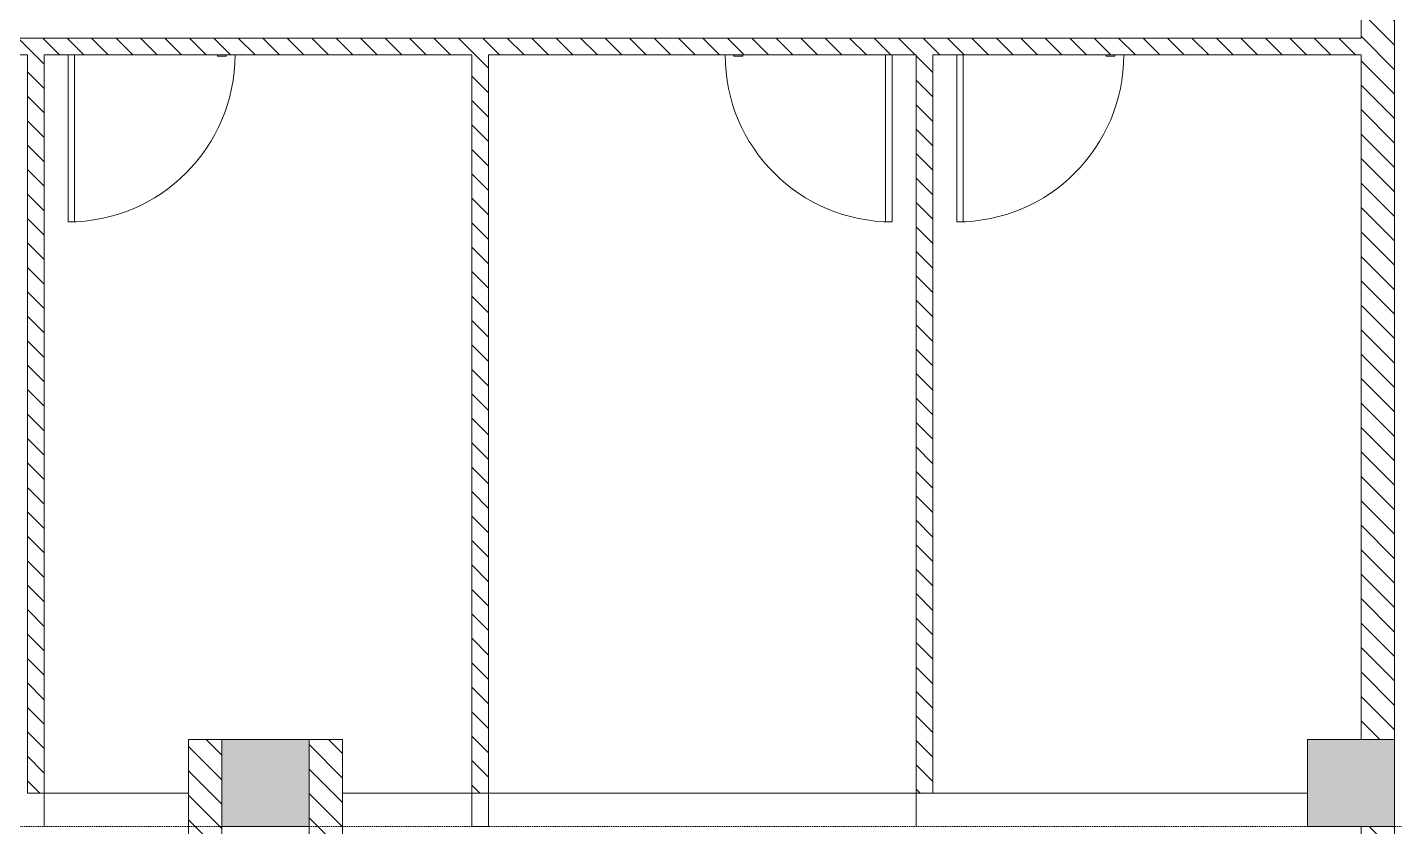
# Model space of a CAD drawing. Header units: millimetres. Extents: x -106145 to 154907, y -84585 to 152038.
# Drawn here: x -26 to 9389, y -14265 to -8760 of the extents above; entities that cross this region are included whole.
import ezdxf

# ---------------------------------------------------------------- set-up
doc = ezdxf.new("R2010")
doc.units = ezdxf.units.MM
doc.linetypes.add('Cut Out Line _2_', pattern=[2, 1, -1])
for name, color, linetype, lineweight in [('A-DETL', 90, 'Continuous', 5), ('A-DOOR', 31, 'Continuous', 5), ('A-WALL', 113, 'Continuous', 5), ('A-WALL-PATT', 111, 'Continuous', 5), ('S-COLS', 52, 'Continuous', 5)]:
    doc.layers.add(name, color=color, linetype=linetype, lineweight=lineweight)
pattern_1 = [(315, (0, 0), (84.18955, 84.18955), [])]

# ---------------------------------------------------------------- blocks, each defined once
blk = doc.blocks.new('M_Door-Passage-Small Slit Vision Panel_Type B - 1_25_Type B-13938695-Site Plan')
at = {"layer": 'A-DOOR', "color": 121, "lineweight": 9}
for p, q in [((575, 1213.85), (530, 1213.85)), ((530, 1213.85), (530, 63.85)), ((575, 63.85), (575, 1213.85))]:
    blk.add_line(p, q, dxfattribs=at)
at = {"layer": 'A-DOOR', "color": 41}
for p, q in [((-514.125, 71.85), (-514.125, 63.85)), ((-514.125, 71.85), (-454.125, 71.85)), ((-454.125, 63.85), (-454.125, 71.85))]:
    blk.add_line(p, q, dxfattribs=at)
blk.add_arc((575, 63.85), 1150, 90, 180, dxfattribs=at)
blk = doc.blocks.new('M_Door-Passage-Small Slit Vision Panel_Type B - 1_25_Type B-13938696-Site Plan')
at = {"layer": 'A-DOOR', "color": 41}
for p, q in [((-514.125, -63.85), (-514.125, -71.85)), ((-454.125, -71.85), (-514.125, -71.85)), ((-454.125, -71.85), (-454.125, -63.85))]:
    blk.add_line(p, q, dxfattribs=at)
at = {"layer": 'A-DOOR', "color": 121, "lineweight": 9}
for p, q in [((530, -1213.85), (530, -63.85)), ((575, -63.85), (575, -1213.85)), ((575, -1213.85), (530, -1213.85))]:
    blk.add_line(p, q, dxfattribs=at)
at = {"layer": 'A-DOOR', "color": 41}
blk.add_arc((575, -63.85), 1150, 180, 270, dxfattribs=at)
blk = doc.blocks.new('MM-HOSPITAL A _ B BLOCK-2022_11_05_CENTRAL_rvt-1-Site Plan')
at = {"layer": 'A-WALL-PATT'}
h = blk.add_hatch(dxfattribs=at)
h.set_pattern_fill('FP_19', color=90, style=0, pattern_type=2)
h.set_pattern_definition(pattern_1)
h.paths.add_polyline_path([(9158.7, -13665), (9388.7, -13665), (9388.7, -6335), (9158.7, -6335), (9158.7, -10227.7)], flags=0)
h = blk.add_hatch(dxfattribs=at)
h.set_pattern_fill('FP_19', color=90, style=0, pattern_type=2)
h.set_pattern_definition(pattern_1)
h.paths.add_polyline_path([(6093.7, -8950), (9158.7, -8950), (9158.7, -8835), (-6031.3, -8835), (-6031.3, -8950), (5058, -8950)], flags=0)
h = blk.add_hatch(dxfattribs=at)
h.set_pattern_fill('FP_19', color=90, style=0, pattern_type=2)
h.set_pattern_definition(pattern_1)
h.paths.add_polyline_path([(-26.3, -14035), (88.7, -14035), (88.7, -8950), (-26.3, -8950), (-26.3, -13915.6)], flags=0)
h = blk.add_hatch(dxfattribs=at)
h.set_pattern_fill('FP_19', color=90, style=0, pattern_type=2)
h.set_pattern_definition(pattern_1)
h.paths.add_polyline_path([(3033.7, -14035), (3148.7, -14035), (3148.7, -8950), (3033.7, -8950), (3033.7, -13915.6)], flags=0)
h = blk.add_hatch(dxfattribs=at)
h.set_pattern_fill('FP_19', color=90, style=0, pattern_type=2)
h.set_pattern_definition(pattern_1)
h.paths.add_polyline_path([(6108.2, -14035), (6208.7, -14035), (6208.7, -8950), (6093.7, -8950), (6093.7, -14035)], flags=0)
h = blk.add_hatch(dxfattribs=at)
h.set_pattern_fill('FP_19', color=90, style=0, pattern_type=2)
h.set_pattern_definition(pattern_1)
h.paths.add_polyline_path([(1083.7, -15165), (1313.7, -15165), (1313.7, -13664.9), (1083.7, -13664.9), (1083.7, -14264.9)], flags=0)
h = blk.add_hatch(dxfattribs=at)
h.set_pattern_fill('FP_19', color=90, style=0, pattern_type=2)
h.set_pattern_definition(pattern_1)
h.paths.add_polyline_path([(2143.7, -15164.9), (2143.7, -13664.9), (1913.7, -13664.9), (1913.7, -15164.9)], flags=0)
h = blk.add_hatch(dxfattribs=at)
h.set_pattern_fill('FP_19', color=90, style=0, pattern_type=2)
h.set_pattern_definition(pattern_1)
h.paths.add_polyline_path([(9158.7, -15164.9), (9388.7, -15164.9), (9388.7, -14264.9), (9158.7, -14264.9)], flags=0)
at = {"layer": 'S-COLS'}
for points in [[(1907.4, -14264.9), (1913.7, -14264.9), (1913.7, -13664.9), (1313.7, -13664.9), (1313.7, -14264.9)], [(9258.8, -14264.9), (9388.7, -14264.9), (9388.7, -13664.9), (8788.7, -13664.9), (8788.7, -14264.9), (9158.7, -14264.9)]]:
    blk.add_hatch(color=256, dxfattribs=at).paths.add_polyline_path(points, flags=0)
at = {"layer": 'A-WALL', "color": 61, "lineweight": 18}
for p, q in [((9158.7, -6335), (9158.7, -8835)), ((9388.7, -13665), (9388.7, -6335)), ((9158.7, -8835), (-6031.3, -8835)), ((-2971.3, -8950), (-26.3, -8950)), ((-26.3, -8950), (-26.3, -14035)), ((88.7, -14035), (88.7, -8950)), ((88.7, -8950), (3033.7, -8950)), ((3033.7, -8950), (3033.7, -14035)), ((3148.7, -14035), (3148.7, -8950)), ((3148.7, -8950), (6093.7, -8950)), ((6093.7, -8950), (6093.7, -14035)), ((6208.7, -14035), (6208.7, -8950)), ((6208.7, -8950), (9158.7, -8950)), ((9158.7, -8950), (9158.7, -13665)), ((1083.7, -13664.9), (1083.7, -14264.9)), ((1313.7, -13664.9), (1083.7, -13664.9)), ((1313.7, -14264.9), (1313.7, -13664.9)), ((2143.7, -13664.9), (1913.7, -13664.9)), ((1913.7, -13664.9), (1913.7, -14264.9)), ((2143.7, -14264.9), (2143.7, -13664.9)), ((9158.7, -13665), (9388.7, -13665)), ((-26.3, -14035), (88.7, -14035)), ((3033.7, -14035), (3148.7, -14035)), ((6093.7, -14035), (6208.7, -14035))]:
    blk.add_line(p, q, dxfattribs=at)
at = {"layer": 'A-WALL', "color": 41}
for p, q in [((88.7, -14035), (1083.7, -14035)), ((88.7, -14035), (88.7, -14264.9)), ((2143.7, -14035), (3033.7, -14035)), ((3033.7, -14264.9), (3033.7, -14035)), ((3148.7, -14035), (6093.7, -14035)), ((3148.7, -14035), (3148.7, -14264.9)), ((6093.7, -14035), (6093.7, -14264.9)), ((6208.7, -14035), (8788.7, -14035)), ((3033.7, -14264.9), (3148.7, -14264.9)), ((9388.7, -14264.9), (9158.7, -14264.9))]:
    blk.add_line(p, q, dxfattribs=at)
at = {"layer": 'A-WALL', "color": 53, "lineweight": 18}
for p, q in [((1083.7, -14264.9), (1083.7, -15165)), ((1313.7, -15165), (1313.7, -14264.9)), ((1913.7, -14264.9), (1913.7, -15164.9)), ((2143.7, -15164.9), (2143.7, -14264.9)), ((9158.7, -14264.9), (9158.7, -15164.9)), ((9388.7, -15164.9), (9388.7, -14264.9))]:
    blk.add_line(p, q, dxfattribs=at)
at = {"layer": 'S-COLS', "color": 41}
for p, q in [((1913.7, -13664.9), (1313.7, -13664.9)), ((1313.7, -13664.9), (1313.7, -14264.9)), ((1913.7, -14264.9), (1913.7, -13664.9)), ((9388.7, -13664.9), (8788.7, -13664.9)), ((8788.7, -13664.9), (8788.7, -14264.9)), ((9388.7, -14264.9), (9388.7, -13664.9)), ((1313.7, -14264.9), (1913.7, -14264.9)), ((8788.7, -14264.9), (9158.7, -14264.9)), ((9158.7, -14264.9), (9388.7, -14264.9))]:
    blk.add_line(p, q, dxfattribs=at)
at = {"color": 253, "lineweight": 5, "rotation": 180}
for p in [(828.7, -8886.1), (6948.7, -8886.1)]:
    blk.add_blockref('M_Door-Passage-Small Slit Vision Panel_Type B - 1_25_Type B-13938695-Site Plan', p, dxfattribs=at)
at = {"color": 253, "lineweight": 5}
blk.add_blockref('M_Door-Passage-Small Slit Vision Panel_Type B - 1_25_Type B-13938696-Site Plan', (5353.7, -8886.1), dxfattribs=at)

msp = doc.modelspace()

# ---------------------------------------------------------------- block references
at = {"lineweight": 5}
msp.add_blockref('MM-HOSPITAL A _ B BLOCK-2022_11_05_CENTRAL_rvt-1-Site Plan', (0, 0), dxfattribs=at)

# ---------------------------------------------------------------- next in the draw order: linework, layer by layer
at = {"layer": 'A-DETL', "linetype": 'Cut Out Line _2_'}
for p, q in [((1313.75, -13664.95), (1313.75, -18018.77)), ((-14611.25, -14264.95), (57388.75, -14264.95)), ((1613.75, -14264.95), (-7186.25, -14264.95))]:
    msp.add_line(p, q, dxfattribs=at)

doc.saveas('drawing.dxf')
